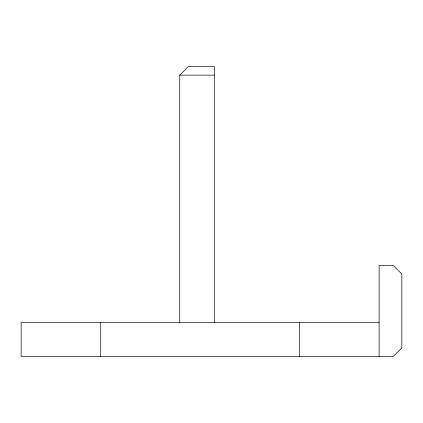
<?xml version="1.0" encoding="UTF-8"?>
<svg xmlns="http://www.w3.org/2000/svg" width="423" height="423" viewBox="0 0 423 423"><rect width="100%" height="100%" fill="white"/><g stroke="black" fill="none" stroke-linecap="round" stroke-linejoin="round"><path stroke-width="0.63" d="M179.733 322.3L179.733 75.13L188.256 66.607L214.339 66.607L214.339 322.3M179.733 75.13L214.339 75.13M379.119 322.3L21.15 322.3L21.15 356.393L393.327 356.393L401.85 347.87L401.85 274.004L393.327 265.48L379.119 265.48L379.119 356.393M299.574 322.3L299.574 356.393M100.7 322.3L100.7 356.393"/></g></svg>
